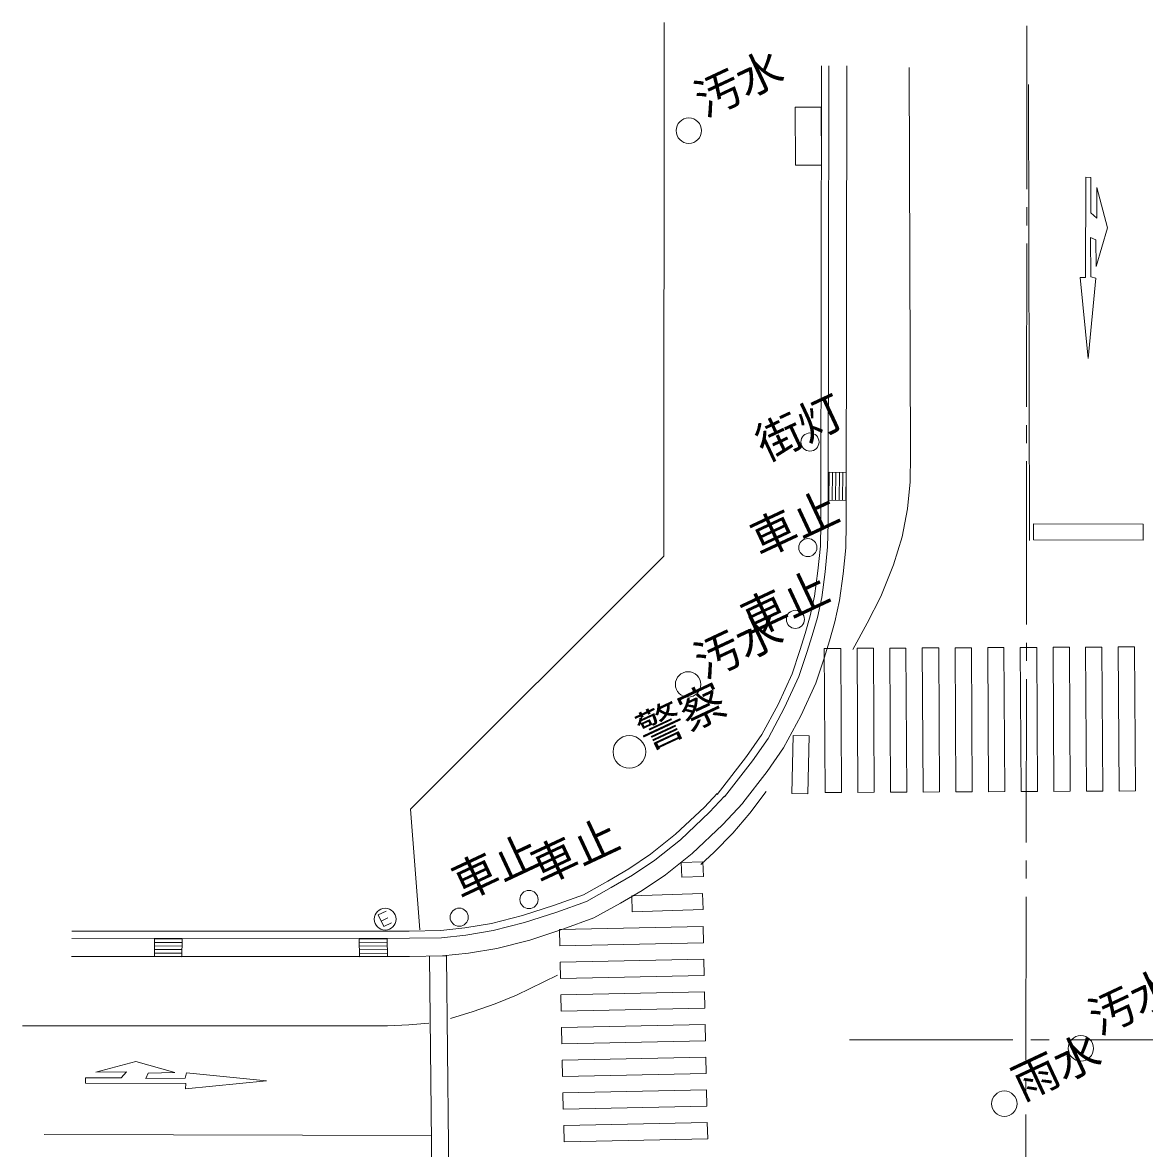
# Model space of a CAD drawing. Units: millimetres, scale not verified. Extents: x -299367 to 200937, y -138219 to 140514.
# Drawn here: x -162384 to -131470, y 46743 to 77769 of the extents above; entities that cross this region are included whole.
import ezdxf
from ezdxf.enums import TextEntityAlignment as Align

# ---------------------------------------------------------------- set-up
doc = ezdxf.new("R2010")
doc.units = ezdxf.units.MM
doc.header["$LTSCALE"] = 500
doc.linetypes.add('CHAIN2', pattern=[12, 9, -1, 1, -1])
doc.layers.add('1-8_配管', color=4, linetype='Continuous', lineweight=9)
doc.layers.add('1-C', color=4, linetype='Continuous', lineweight=9)
doc.styles.add('ＭＳ ゴシック', font='')
doc.styles.get('ＭＳ ゴシック').set_extended_font_data('MS Gothic')

msp = doc.modelspace()

# ---------------------------------------------------------------- linework, layer by layer
at = {"layer": '1-8_配管', "linetype": 'CHAIN2'}
for p, q in [((-134709.4, 77678.5), (-134794.4, -17448.8)), ((-139600.3, 49740.4), (80056.9, 49544.2))]:
    msp.add_line(p, q, dxfattribs=at)
at = {"layer": '1-C'}
for p, q in [((-140186.9, 63971.4), (-140170.9, 76579.9)), ((-139687.5, 63965.5), (-139669.9, 76579.2)), ((-134668.1, 76062.3), (-134638.1, 63497.9)), ((-141093.1, 75435), (-140378, 75437.8)), ((-141086.6, 73834.6), (-141093.1, 75435)), ((-140378, 75437.8), (-140371.6, 73837.5)), ((-140371.6, 73837.5), (-141086.6, 73834.6)), ((-133098.4, 70743.2), (-133088.1, 73509)), ((-132783.9, 73219.7), (-132490, 72116.1)), ((-132490, 72116.1), (-132801.7, 71046.3)), ((-132961.1, 71846.1), (-132949.4, 70760.3)), ((-140065.2, 65376.5), (-140076.9, 64604.5)), ((-139970, 65375.1), (-139981.8, 64603.1)), ((-139876.5, 65373.7), (-139886.7, 64601.8)), ((-139781.4, 65372.5), (-139791.6, 64600.3)), ((-139686.2, 65371), (-139698, 64599)), ((-137929.7, 65108.8), (-137997, 64369.5)), ((-139698, 64599), (-140170.5, 64605.9)), ((-140201.8, 63323.6), (-140186.9, 63971.4)), ((-139702.4, 63293), (-139687.5, 63965.5)), ((-131505.1, 63503.1), (-131504.7, 63949.5)), ((-140270.6, 62634.4), (-140201.8, 63323.6)), ((-134527.1, 63512.5), (-131505.1, 63503.1)), ((-138386.8, 62822.7), (-138738, 61956)), ((-140364.7, 61927.6), (-140270.6, 62634.4)), ((-140677.6, 61421.6), (-140561.3, 61961.7)), ((-140482.5, 61373), (-140364.7, 61927.6)), ((-138738, 61956), (-139108.1, 61221.6)), ((-140625.7, 60875.9), (-140482.5, 61373)), ((-139108.1, 61221.6), (-139506.7, 60496)), ((-140772, 60406.3), (-140625.7, 60875.9)), ((-140296.5, 60251.9), (-140147, 60732.4)), ((-139841.2, 60523.2), (-140291.5, 60520.8)), ((-139841.2, 60523.2), (-139819.4, 56552.9)), ((-139390.9, 60525.6), (-139370.7, 56555.3)), ((-138490.4, 60530.3), (-138041.7, 60532.6)), ((-138490.4, 60530.3), (-138470.1, 56559.9)), ((-138041.7, 60532.6), (-138019.8, 56562.4)), ((-137591.4, 60535), (-137569.5, 56564.7)), ((-136690.8, 60539.7), (-136240.5, 60542.1)), ((-136690.8, 60539.7), (-136670.6, 56569.5)), ((-136240.5, 60542.1), (-136220.3, 56571.9)), ((-135790.2, 60544.4), (-135341.5, 60546.7)), ((-135790.2, 60544.4), (-135770, 56574.2)), ((-135341.5, 60546.7), (-135319.7, 56576.5)), ((-134891.2, 60549.1), (-134869.4, 56578.9)), ((-133990.7, 60553.9), (-133540.4, 60556.3)), ((-133990.7, 60553.9), (-133970.4, 56583.7)), ((-133540.4, 60556.3), (-133520.2, 56586.1)), ((-133091.7, 60558.6), (-132641.4, 60560.9)), ((-133091.7, 60558.6), (-133069.9, 56588.4)), ((-132641.4, 60560.9), (-132619.6, 56590.7)), ((-132191.1, 60563.2), (-132170.9, 56593.1)), ((-140993, 59751.7), (-140772, 60406.3)), ((-140528.6, 59566.7), (-140296.5, 60251.9)), ((-141388.5, 58890.7), (-140993, 59751.7)), ((-142013.9, 58147.4), (-141567.6, 58979.7)), ((-141842.7, 58042.7), (-141388.5, 58890.7)), ((-142273, 57426.5), (-141842.7, 58042.7)), ((-141148.2, 58127.1), (-141189.3, 56525.2)), ((-141868.9, 57130.5), (-141416.4, 57780.8)), ((-143041.2, 56433), (-142273, 57426.5)), ((-142534, 56270.9), (-141868.9, 57130.5)), ((-142347.1, 55981.7), (-141896.4, 56579.9)), ((-141189.3, 56525.2), (-140748.5, 56513.6)), ((-139370.7, 56555.3), (-138920.4, 56557.7)), ((-138470.1, 56559.9), (-138019.8, 56562.4)), ((-137569.5, 56564.7), (-137119.2, 56567.1)), ((-136670.6, 56569.5), (-136220.3, 56571.9)), ((-135770, 56574.2), (-135319.7, 56576.5)), ((-134869.4, 56578.9), (-134420.7, 56581.3)), ((-133970.4, 56583.7), (-133520.2, 56586.1)), ((-133069.9, 56588.4), (-132619.6, 56590.7)), ((-132170.9, 56593.1), (-131720.6, 56595.4)), ((-143452.2, 56009.7), (-143042.8, 56448.7)), ((-143097.4, 55656.9), (-142534, 56259.8)), ((-143042.8, 56448.7), (-143041.2, 56433)), ((-151436.6, 52770.8), (-151696.5, 56091.4)), ((-144389.8, 55400.2), (-143593.2, 56150.9)), ((-144258.4, 55248.7), (-143452.2, 56009.7)), ((-143932.1, 54869.8), (-143097.4, 55656.9)), ((-144966, 54690.3), (-144258.4, 55248.7)), ((-145573.6, 54276.8), (-144966, 54690.3)), ((-144669.8, 54287), (-143932.1, 54869.8)), ((-144231.9, 54622.4), (-143637.4, 54642)), ((-144218, 54215.4), (-144231.9, 54622.4)), ((-143692.9, 54568.3), (-143331.1, 54909.9)), ((-146160.6, 53933.3), (-145573.6, 54276.8)), ((-145306, 53854), (-144669.8, 54287)), ((-146847.4, 53551), (-146160.6, 53933.3)), ((-145912, 53498.9), (-145306, 53854)), ((-145599.5, 53702.9), (-143644.5, 53767.1)), ((-145585.6, 53263.8), (-145599.5, 53702.9)), ((-143644.5, 53767.1), (-143629, 53328.2)), ((-147662.6, 53256.6), (-146847.4, 53551)), ((-146640.1, 53094.4), (-145912, 53498.9)), ((-152365.2, 53286.8), (-152582.5, 53185.1)), ((-152582.5, 53185.1), (-152430.6, 52859)), ((-152501.8, 53011.1), (-152316.2, 53097.7)), ((-148549.2, 52966.7), (-147662.6, 53256.6)), ((-147499.7, 52783.7), (-146640.1, 53094.4)), ((-143629, 53328.2), (-145585.6, 53263.8)), ((-152430.6, 52859), (-152213.3, 52960.7)), ((-150854.7, 52749.9), (-150193.5, 52822.4)), ((-150166.7, 52624.2), (-149416.6, 52747.3)), ((-149416.6, 52747.3), (-148549.2, 52966.7)), ((-148410.1, 52486.1), (-147499.7, 52783.7)), ((-147591.7, 52773.2), (-143634.2, 52860)), ((-147581, 52323.3), (-147591.7, 52773.2)), ((-143634.2, 52860), (-143623.5, 52410.1)), ((-161029, 52532.6), (-151723.7, 52533.9)), ((-151723.7, 52533.9), (-150842.1, 52550.1)), ((-150842.1, 52550.1), (-150166.7, 52624.2)), ((-149315.6, 52257.3), (-148410.1, 52486.1)), ((-157991.6, 52124.8), (-158749.4, 52129.3)), ((-157989.8, 52318.5), (-158749.3, 52322.7)), ((-157989.9, 52221.6), (-158749.3, 52226)), ((-157989.7, 52415.2), (-158747.6, 52419.6)), ((-152337.4, 52423), (-153106.4, 52412.9)), ((-152334.4, 52226.9), (-153105, 52216.7)), ((-152335.9, 52325), (-153104.9, 52314.8)), ((-152332.9, 52128.8), (-153103.5, 52118.5)), ((-150810.9, 52050.6), (-150098.9, 52128.5)), ((-150098.9, 52128.5), (-149315.6, 52257.3)), ((-147581, 52323.3), (-143623.5, 52410.1)), ((-161029.5, 52032.7), (-151719.4, 52033.8)), ((-151719.4, 52033.8), (-150810.9, 52050.6)), ((-151167.7, 52046.8), (-150703.1, 52051.7)), ((-151084.3, 44221.9), (-151167.7, 52046.8)), ((-147571.9, 51873.3), (-143614.4, 51960.2)), ((-147561.2, 51423.5), (-147571.9, 51873.3)), ((-143614.4, 51960.2), (-143603.7, 51510.2)), ((-148771.3, 50969.2), (-147646.7, 51520.2)), ((-147561.2, 51423.5), (-143603.7, 51510.2)), ((-147552.1, 50973.6), (-143594.6, 51060.4)), ((-147541.4, 50523.6), (-147552.1, 50973.6)), ((-143594.6, 51060.4), (-143583.9, 50610.4)), ((-147541.4, 50523.6), (-143583.9, 50610.4)), ((-150587.3, 50327.1), (-149964, 50514.7)), ((-162383.6, 50120.5), (-152328.4, 50126)), ((-152328.4, 50126), (-151740.1, 50151.4)), ((-151740.1, 50151.4), (-151186.7, 50197.2)), ((-147532.3, 50073.8), (-143574.8, 50160.5)), ((-147521.6, 49623.8), (-147532.3, 50073.8)), ((-143574.8, 50160.5), (-143564.1, 49710.7)), ((-147521.6, 49623.8), (-143564.1, 49710.7)), ((-147512.4, 49174), (-143555, 49260.9)), ((-147501.7, 48724.2), (-147512.4, 49174)), ((-143555, 49260.9), (-143544.3, 48811)), ((-159665.7, 48690), (-159519.7, 48853.4)), ((-158922.1, 48822.5), (-158988.7, 48672.6)), ((-147501.7, 48724.2), (-143544.3, 48811)), ((-160644, 48686.8), (-159665.7, 48690)), ((-157888.7, 48388.7), (-157885.4, 48534.9)), ((-147492.7, 48274.2), (-143535.2, 48361)), ((-147483.6, 47824.2), (-147492.7, 48274.2)), ((-143535.2, 48361), (-143526.1, 47911.1)), ((-147483.6, 47824.2), (-143526.1, 47911.1)), ((-147472.9, 47374.4), (-143515.4, 47461.2)), ((-147463.7, 46924.5), (-147472.9, 47374.4)), ((-143515.4, 47461.2), (-143504.7, 47011.4)), ((-161783.8, 47124.6), (-151103.9, 47103.5)), ((-147463.7, 46924.5), (-143504.7, 47011.4))]:
    msp.add_line(p, q, dxfattribs=at)
for points in [[(-144702.8, 77769.2), (-144715.9, 63060.8), (-151696.5, 56091.4)], [(-140401.5, 63335.8), (-140386.7, 63973.6), (-140370.7, 76580.1)], [(-137956, 76526.6), (-137913.2, 65846), (-137929.7, 65108.8)], [(-133088.1, 73509), (-132947, 73501.4), (-132944.6, 72522.1)], [(-132944.6, 72522.1), (-132779.9, 72376.3), (-132783.9, 73219.7)], [(-132801.7, 71046.3), (-132812.1, 71778.7), (-132961.1, 71846.1)], [(-133024.3, 68515), (-133244.3, 70745.5), (-133098.4, 70743.2)], [(-132949.4, 70760.3), (-132806.7, 70726.1), (-133024.3, 68515)], [(-140170.5, 64605.9), (-140160.3, 65377.9), (-139686.2, 65371)], [(-137997, 64369.5), (-138145.1, 63593.4), (-138386.8, 62822.7)], [(-131504.7, 63949.5), (-134525.1, 63959.1), (-134527.1, 63512.5)], [(-140561.3, 61961.7), (-140470.3, 62657.6), (-140401.5, 63335.8)], [(-139871.7, 61842.3), (-139774.4, 62576.5), (-139702.4, 63293)], [(-140147, 60732.4), (-139997.5, 61251.4), (-139871.7, 61842.3)], [(-140962.2, 60468.1), (-140817.5, 60933.1), (-140677.6, 61421.6)], [(-140291.5, 60520.8), (-140269.6, 56550.6), (-139819.4, 56552.9)], [(-139390.9, 60525.6), (-138940.6, 60528), (-138920.4, 56557.7)], [(-137591.4, 60535), (-137141, 60537.4), (-137119.2, 56567.1)], [(-134891.2, 60549.1), (-134440.9, 60551.5), (-134420.7, 56581.3)], [(-132191.1, 60563.2), (-131740.8, 60565.8), (-131720.6, 56595.4)], [(-141567.6, 58979.7), (-141180, 59825.5), (-140962.2, 60468.1)], [(-141416.4, 57780.8), (-140940, 58668.2), (-140528.6, 59566.7)], [(-143244.1, 56498.1), (-142433, 57545), (-142013.9, 58147.4)], [(-140748.5, 56513.6), (-140705.8, 58115.7), (-141148.2, 58127.1)], [(-143593.2, 56150.9), (-143245.7, 56524.2), (-143244.1, 56498.1)], [(-143331.1, 54909.9), (-142813.8, 55435.4), (-142347.1, 55981.7)], [(-145679.7, 54446.1), (-145084.7, 54851.7), (-144389.8, 55400.2)], [(-143637.4, 54642), (-143623.5, 54235.1), (-144218, 54215.4)], [(-146931.3, 53733.6), (-146258.7, 54106.9), (-145679.7, 54446.1)], [(-148604.5, 53158.9), (-147727.4, 53445.7), (-146931.3, 53733.6)], [(-150193.5, 52822.4), (-149457.7, 52943.2), (-148604.5, 53158.9)], [(-161028.8, 52732.6), (-151726.7, 52733.8), (-150854.7, 52749.9)], [(-153102, 52020.5), (-153107.9, 52510.9), (-152338.9, 52521.2)], [(-152338.9, 52521.2), (-152331.4, 52030.8), (-153102, 52020.5)], [(-150703.1, 52051.7), (-150619.7, 44227), (-151084.3, 44221.9)], [(-149964, 50514.7), (-149362.9, 50725.6), (-148771.3, 50969.2)], [(-159519.7, 48853.4), (-160363.2, 48849.5), (-159259.5, 49143.7)], [(-159259.5, 49143.7), (-158189.6, 48832.2), (-158922.1, 48822.5)], [(-158988.7, 48672.6), (-157902.7, 48684.4), (-157869.3, 48827.1)], [(-157869.3, 48827.1), (-155657.7, 48610), (-157888.7, 48388.7)], [(-157885.4, 48534.9), (-160652.1, 48545), (-160644, 48686.8)]]:
    msp.add_lwpolyline(points, dxfattribs=at)
msp.add_lwpolyline([(-157991.7, 52028.2), (-158751.1, 52032.7), (-158747.5, 52516.3), (-157988, 52511.9)], close=True, dxfattribs=at)
for centre, radius in [((-144025.3, 74789.5), 350), ((-140687.5, 66209.2), 250), ((-140745.6, 63301.2), 250), ((-141088.2, 61322.4), 250), ((-144045.3, 59530.3), 350), ((-145664.1, 57669.9), 450), ((-148428.1, 53603.2), 250), ((-150351.7, 53116), 250), ((-152392.3, 53061.9), 300), ((-133223.6, 49502.4), 350), ((-135332.1, 47976.9), 350)]:
    msp.add_circle(centre, radius, dxfattribs=at)

# ---------------------------------------------------------------- texts
at = {"layer": '1-C', "color": 7, "style": 'ＭＳ ゴシック'}
for s, rotation, p in [('汚水', 25.083, (-143473.4, 74902.2)), ('街灯', 25.085, (-141788.6, 65416.7)), ('車止', 25.082, (-141940, 62770)), ('車止', 25.083, (-142203.5, 60571.2)), ('汚水', 25.083, (-143482.5, 59426.3)), ('警察', 25.082, (-145047.5, 57456.2)), ('車止', 25.083, (-147987.2, 53750.1)), ('車止', 25.083, (-150169.2, 53311.6)), ('汚水', 25.082, (-132614.7, 49609)), ('雨水', 25.082, (-134723.5, 47798.6))]:
    msp.add_text(s, height=916.4, rotation=rotation, dxfattribs=at).set_placement(p, align=Align.BOTTOM_LEFT)

doc.saveas('drawing.dxf')
